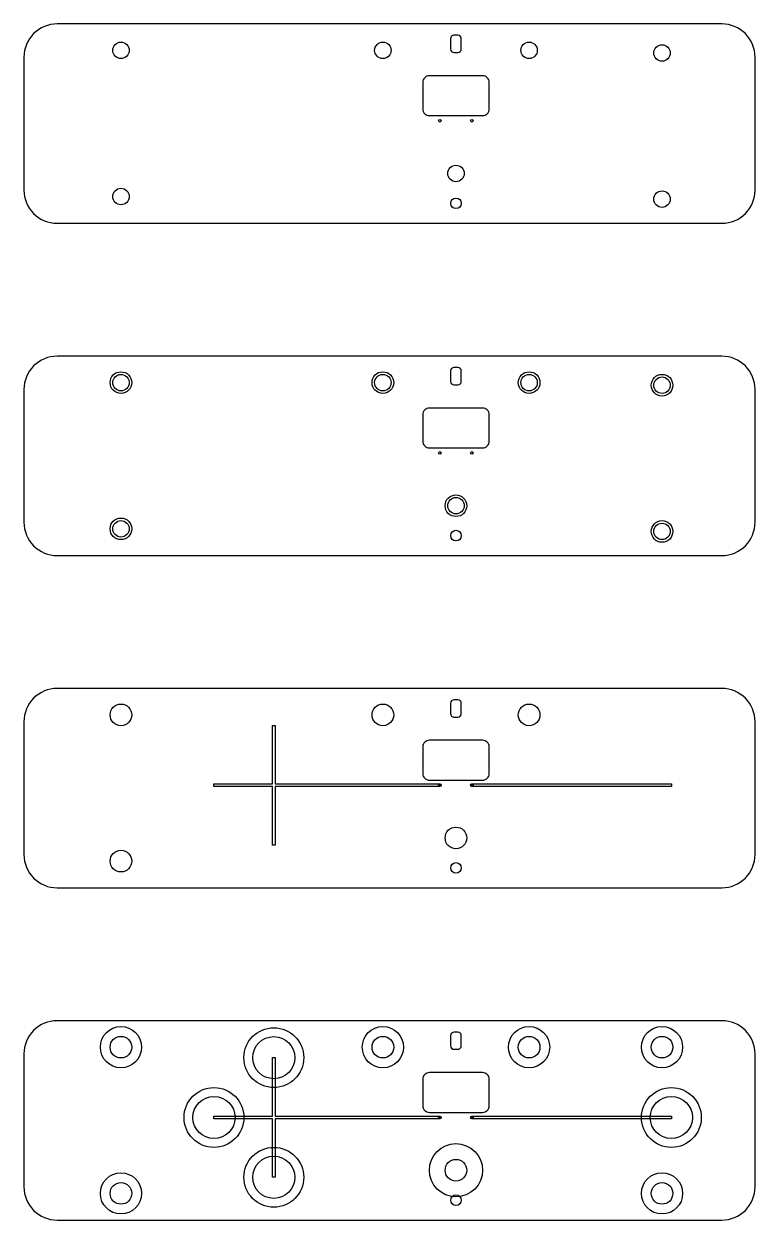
# Model space of a CAD drawing. Header units: inches. Extents: x 0 to 110, y 0 to 180.
import ezdxf

# ---------------------------------------------------------------- set-up
doc = ezdxf.new("R2010")
doc.units = ezdxf.units.IN
doc.header["$MEASUREMENT"] = 0

msp = doc.modelspace()

# ---------------------------------------------------------------- linework, layer by layer
for points in [[(5, 150), (105, 150, 0.414214), (110, 155), (110, 175, 0.414214), (105, 180), (5, 180, 0.414214), (0, 175), (0, 155, 0.414214)], [(65.8, 176.2), (65.8, 177.79, 0.414214), (65.3, 178.29), (64.7, 178.29, 0.414214), (64.2, 177.79), (64.2, 176.2, 0.414214), (64.7, 175.7), (65.3, 175.7, 0.414214)], [(61, 166.2), (69, 166.2, 0.414214), (70, 167.2), (70, 171.2, 0.414214), (69, 172.2), (61, 172.2, 0.414214), (60, 171.2), (60, 167.2, 0.414214)], [(5, 100), (105, 100, 0.414214), (110, 105), (110, 125, 0.414214), (105, 130), (5, 130, 0.414214), (0, 125), (0, 105, 0.414214)], [(65.8, 126.2), (65.8, 127.79, 0.414214), (65.3, 128.29), (64.7, 128.29, 0.414214), (64.2, 127.79), (64.2, 126.2, 0.414214), (64.7, 125.7), (65.3, 125.7, 0.414214)], [(61, 116.2), (69, 116.2, 0.414214), (70, 117.2), (70, 121.2, 0.414214), (69, 122.2), (61, 122.2, 0.414214), (60, 121.2), (60, 117.2, 0.414214)], [(5, 50), (105, 50, 0.414214), (110, 55), (110, 75, 0.414214), (105, 80), (5, 80, 0.414214), (0, 75), (0, 55, 0.414214)], [(65.8, 76.2), (65.8, 77.79, 0.414214), (65.3, 78.29), (64.7, 78.29, 0.414214), (64.2, 77.79), (64.2, 76.2, 0.414214), (64.7, 75.7), (65.3, 75.7, 0.414214)], [(61, 66.2), (69, 66.2, 0.414214), (70, 67.2), (70, 71.2, 0.414214), (69, 72.2), (61, 72.2, 0.414214), (60, 71.2), (60, 67.2, 0.414214)]]:
    msp.add_lwpolyline(points, format="xyb", close=True)
for points in [[(37.39, 65.64), (37.39, 74.44), (37.79, 74.44), (37.79, 65.64), (62.59, 65.64), (62.59, 65.24), (37.79, 65.24), (37.79, 56.44), (37.39, 56.44), (37.39, 65.24), (28.59, 65.24), (28.59, 65.64)], [(67.41, 65.24), (67.41, 65.64), (97.41, 65.64), (97.41, 65.24)]]:
    msp.add_lwpolyline(points, close=True)
at = {"elevation": 5}
for points in [[(5, 0), (105, 0, 0.414214), (110, 5), (110, 25, 0.414214), (105, 30), (5, 30, 0.414214), (0, 25), (0, 5, 0.414214)], [(65.8, 26.2), (65.8, 27.79, 0.414214), (65.3, 28.29), (64.7, 28.29, 0.414214), (64.2, 27.79), (64.2, 26.2, 0.414214), (64.7, 25.7), (65.3, 25.7, 0.414214)], [(61, 16.2), (69, 16.2, 0.414214), (70, 17.2), (70, 21.2, 0.414214), (69, 22.2), (61, 22.2, 0.414214), (60, 21.2), (60, 17.2, 0.414214)]]:
    msp.add_lwpolyline(points, format="xyb", close=True, dxfattribs=at)
for points in [[(37.39, 15.64), (37.39, 24.44), (37.79, 24.44), (37.79, 15.64), (62.59, 15.64), (62.59, 15.24), (37.79, 15.24), (37.79, 6.44), (37.39, 6.44), (37.39, 15.24), (28.59, 15.24), (28.59, 15.64)], [(67.41, 15.24), (67.41, 15.64), (97.41, 15.64), (97.41, 15.24)]]:
    msp.add_lwpolyline(points, close=True, dxfattribs=at)
for centre, radius in [((14.6, 176.02), 1.24), ((54, 176.02), 1.24), ((76, 176.02), 1.24), ((96, 175.63, 5), 1.24), ((62.59, 165.44), 0.2), ((67.41, 165.44), 0.2), ((65, 157.5), 1.24), ((14.6, 154.02), 1.24), ((96, 153.63, 5), 1.24), ((65, 153), 0.795), ((14.6, 126.02), 1.63), ((14.6, 126.02), 1.24), ((54, 126.02), 1.63), ((54, 126.02), 1.24), ((76, 126.02), 1.63), ((76, 126.02), 1.24), ((96, 125.63, 5), 1.63), ((96, 125.63, 5), 1.24), ((62.59, 115.44), 0.2), ((67.41, 115.44), 0.2), ((65, 107.5), 1.63), ((65, 107.5), 1.24), ((14.6, 104.02), 1.63), ((14.6, 104.02), 1.24), ((96, 103.63, 5), 1.63), ((96, 103.63, 5), 1.24), ((65, 103), 0.795), ((14.6, 76.02), 1.63), ((54, 76.02), 1.63), ((76, 76.02), 1.63), ((62.59, 65.44), 0.2), ((67.41, 65.44), 0.2), ((65, 57.5), 1.63), ((14.6, 54.02), 1.63), ((65, 53), 0.795), ((14.6, 26.02, 5), 3.1), ((37.59, 24.44, 8), 4.5), ((54, 26.02, 5), 3.1), ((76, 26.02, 5), 3.1), ((96, 26.02, 5), 3.1), ((14.6, 26.02, 5), 1.63), ((37.59, 24.44, 8), 3.17), ((54, 26.02, 5), 1.63), ((76, 26.02, 5), 1.63), ((96, 26.02, 5), 1.63), ((28.59, 15.44, 8), 4.5), ((97.41, 15.44, 8), 4.5), ((28.59, 15.44, 8), 3.17), ((97.41, 15.44, 8), 3.17), ((62.59, 15.44, 5), 0.2), ((67.41, 15.44, 5), 0.2), ((37.59, 6.44, 8), 4.5), ((65, 7.5, 5), 4), ((37.59, 6.44, 8), 3.17), ((65, 7.5, 5), 1.63), ((14.6, 4.02, 5), 3.1), ((14.6, 4.02, 5), 1.63), ((96, 4.02, 5), 3.1), ((96, 4.02, 5), 1.63), ((65, 3, 5), 0.795)]:
    msp.add_circle(centre, radius)

doc.saveas('drawing.dxf')
